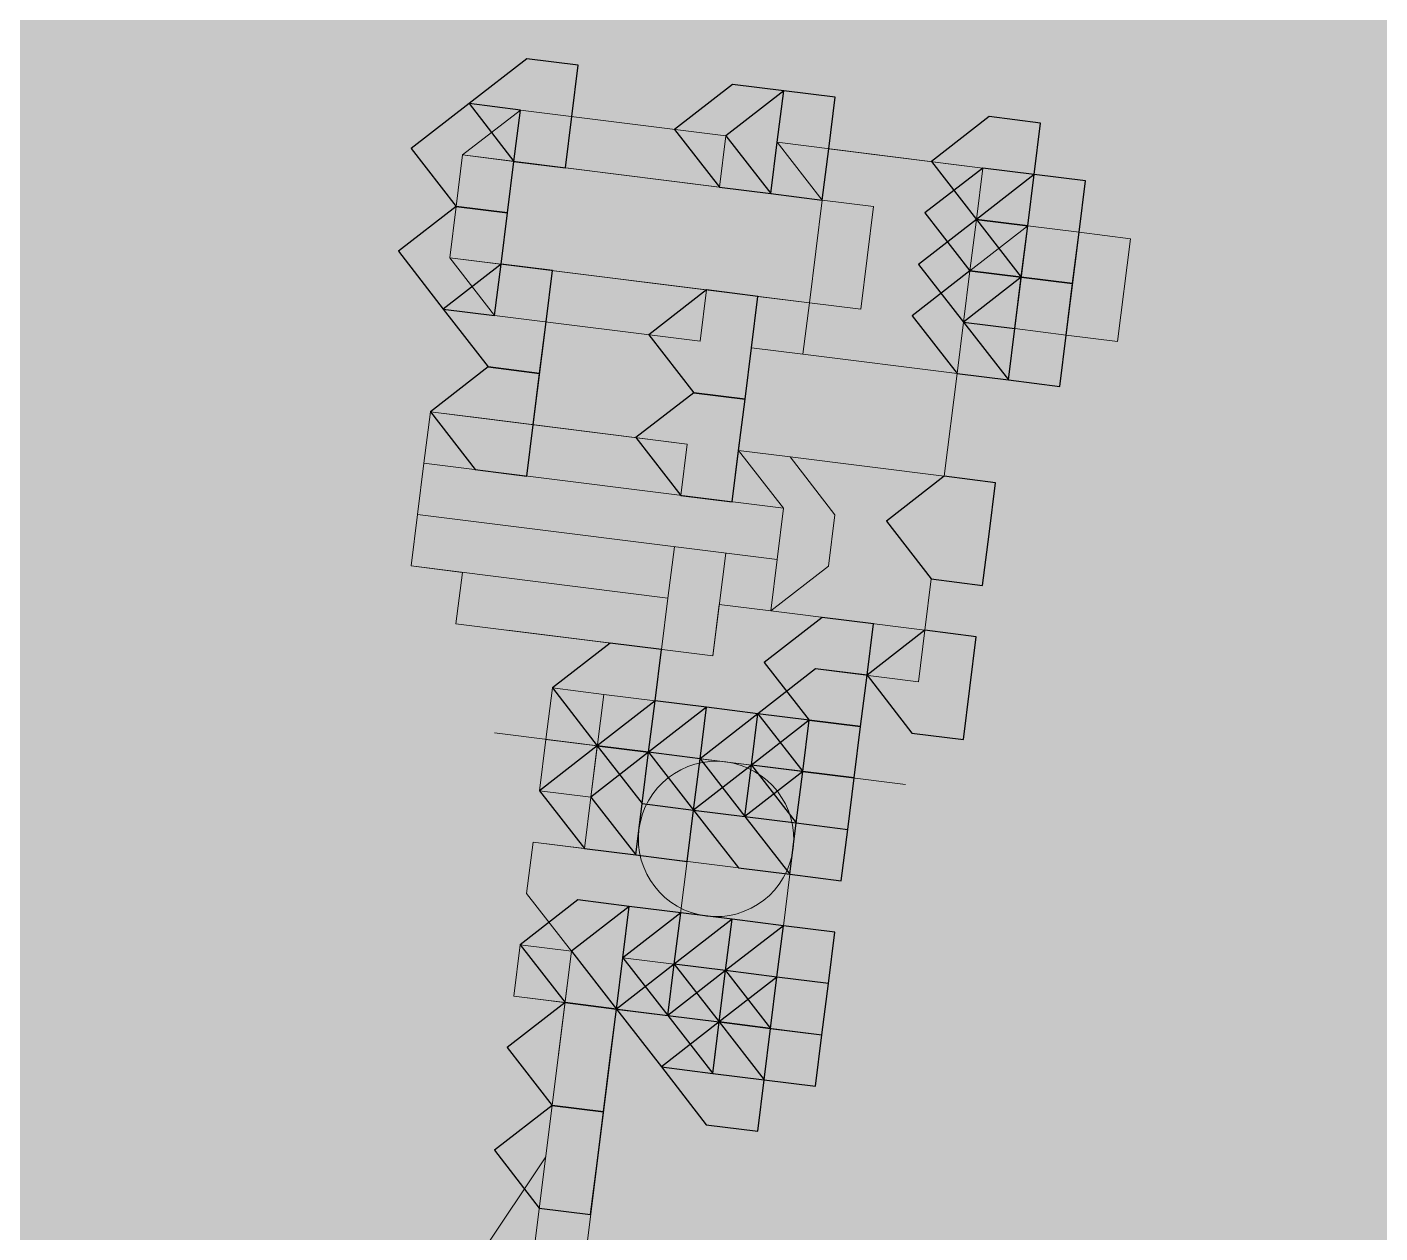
# Model space of a CAD drawing. Header units: metres. Extents: x -4 to 509425, y 7549 to 4732445.
# Drawn here: x 475993.2554 to 475993.4766, y 4719723.6648 to 4719723.862 of the extents above; entities that cross this region are included whole.
import ezdxf

# ---------------------------------------------------------------- set-up
doc = ezdxf.new("R2010")
doc.units = ezdxf.units.M
doc.header["$LTSCALE"] = 0.01
doc.header["$MEASUREMENT"] = 0
doc.layers.get('0').update_dxf_attribs({"lineweight": 0})
doc.layers.add('_SUBESTACIÓN', color=1, linetype='Continuous')
doc.layers.add('SUBESTACION LA VID', color=253, linetype='Continuous')

# ---------------------------------------------------------------- blocks, each defined once
blk = doc.blocks.new('A$Cfff6051d')
at = {"layer": 'SUBESTACION LA VID', "transparency": 33554687}
h = blk.add_hatch(color=256, dxfattribs=at)
h.dxf.hatch_style = 2
h.paths.add_polyline_path([(475993.34449, 4719723.8474), (475993.34554, 4719723.8558), (475993.33714, 4719723.85686), (475993.32769, 4719723.84951), (475993.33503, 4719723.84006), (475993.34344, 4719723.839)])
h = blk.add_hatch(color=256, dxfattribs=at)
h.dxf.hatch_style = 2
h.paths.add_polyline_path([(475993.37809, 4719723.84319), (475993.37914, 4719723.85159), (475993.37074, 4719723.85265), (475993.36129, 4719723.8453), (475993.36864, 4719723.83585), (475993.37704, 4719723.83479)])
h = blk.add_hatch(color=256, dxfattribs=at)
h.dxf.hatch_style = 2
h.paths.add_polyline_path([(475993.33503, 4719723.84006), (475993.33609, 4719723.84846), (475993.32769, 4719723.84951), (475993.31823, 4719723.84216), (475993.32558, 4719723.83271), (475993.33398, 4719723.83166)])
h = blk.add_hatch(color=256, dxfattribs=at)
h.dxf.hatch_style = 2
h.paths.add_polyline_path([(475993.38649, 4719723.84214), (475993.38754, 4719723.85054), (475993.37914, 4719723.85159), (475993.36969, 4719723.84425), (475993.37704, 4719723.83479), (475993.38544, 4719723.83374)])
h = blk.add_hatch(color=256, dxfattribs=at)
h.dxf.hatch_style = 2
h.paths.add_polyline_path([(475993.42009, 4719723.83793), (475993.42114, 4719723.84633), (475993.41274, 4719723.84738), (475993.40329, 4719723.84003), (475993.41064, 4719723.83058), (475993.41904, 4719723.82953)])
h = blk.add_hatch(color=256, dxfattribs=at)
h.dxf.hatch_style = 2
h.paths.add_polyline_path([(475993.42009, 4719723.83793), (475993.42114, 4719723.84633), (475993.41274, 4719723.84738), (475993.40329, 4719723.84003), (475993.41064, 4719723.83058), (475993.41904, 4719723.82953)])
h = blk.add_hatch(color=256, dxfattribs=at)
h.dxf.hatch_style = 2
h.paths.add_polyline_path([(475993.41904, 4719723.82953), (475993.42009, 4719723.83793), (475993.41169, 4719723.83898), (475993.40224, 4719723.83163), (475993.40958, 4719723.82218), (475993.41798, 4719723.82113)])
h = blk.add_hatch(color=256, dxfattribs=at)
h.dxf.hatch_style = 2
h.paths.add_polyline_path([(475993.41904, 4719723.82953), (475993.42009, 4719723.83793), (475993.41169, 4719723.83898), (475993.40224, 4719723.83163), (475993.40958, 4719723.82218), (475993.41798, 4719723.82113)])
h = blk.add_hatch(color=256, dxfattribs=at)
h.dxf.hatch_style = 2
h.paths.add_polyline_path([(475993.42744, 4719723.82847), (475993.42849, 4719723.83687), (475993.42009, 4719723.83793), (475993.41064, 4719723.83058), (475993.41798, 4719723.82113), (475993.42638, 4719723.82007)])
h = blk.add_hatch(color=256, dxfattribs=at)
h.dxf.hatch_style = 2
h.paths.add_polyline_path([(475993.33293, 4719723.82326), (475993.33398, 4719723.83166), (475993.32558, 4719723.83271), (475993.31613, 4719723.82536), (475993.32347, 4719723.81591), (475993.33187, 4719723.81486)])
h = blk.add_hatch(color=256, dxfattribs=at)
h.dxf.hatch_style = 2
h.paths.add_polyline_path([(475993.41798, 4719723.82113), (475993.41904, 4719723.82953), (475993.41064, 4719723.83058), (475993.40118, 4719723.82323), (475993.40853, 4719723.81378), (475993.41693, 4719723.81273)])
h = blk.add_hatch(color=256, dxfattribs=at)
h.dxf.hatch_style = 2
h.paths.add_polyline_path([(475993.34028, 4719723.8138), (475993.34133, 4719723.8222), (475993.33293, 4719723.82326), (475993.32347, 4719723.81591), (475993.33082, 4719723.80646), (475993.33922, 4719723.8054)])
h = blk.add_hatch(color=256, dxfattribs=at)
h.dxf.hatch_style = 2
h.paths.add_polyline_path([(475993.41693, 4719723.81273), (475993.41798, 4719723.82113), (475993.40958, 4719723.82218), (475993.40013, 4719723.81483), (475993.40748, 4719723.80538), (475993.41588, 4719723.80432)])
h = blk.add_hatch(color=256, dxfattribs=at)
h.dxf.hatch_style = 2
h.paths.add_polyline_path([(475993.41693, 4719723.81273), (475993.41798, 4719723.82113), (475993.40958, 4719723.82218), (475993.40013, 4719723.81483), (475993.40748, 4719723.80538), (475993.41588, 4719723.80432)])
h = blk.add_hatch(color=256, dxfattribs=at)
h.dxf.hatch_style = 2
h.paths.add_polyline_path([(475993.42533, 4719723.81167), (475993.42638, 4719723.82007), (475993.41798, 4719723.82113), (475993.40853, 4719723.81378), (475993.41588, 4719723.80432), (475993.42428, 4719723.80327)])
h = blk.add_hatch(color=256, dxfattribs=at)
h.dxf.hatch_style = 2
h.paths.add_polyline_path([(475993.42533, 4719723.81167), (475993.42638, 4719723.82007), (475993.41798, 4719723.82113), (475993.40853, 4719723.81378), (475993.41588, 4719723.80432), (475993.42428, 4719723.80327)])
h = blk.add_hatch(color=256, dxfattribs=at)
h.dxf.hatch_style = 2
h.paths.add_polyline_path([(475993.37388, 4719723.80959), (475993.37493, 4719723.81799), (475993.36653, 4719723.81905), (475993.35708, 4719723.8117), (475993.36442, 4719723.80224), (475993.37282, 4719723.80119)])
h = blk.add_hatch(color=256, dxfattribs=at)
h.dxf.hatch_style = 2
h.paths.add_polyline_path([(475993.33817, 4719723.797), (475993.33922, 4719723.8054), (475993.33082, 4719723.80646), (475993.32137, 4719723.79911), (475993.32871, 4719723.78966), (475993.33712, 4719723.7886)])
h = blk.add_hatch(color=256, dxfattribs=at)
h.dxf.hatch_style = 2
h.paths.add_polyline_path([(475993.37177, 4719723.79279), (475993.37282, 4719723.80119), (475993.36442, 4719723.80224), (475993.35497, 4719723.7949), (475993.36232, 4719723.78544), (475993.37072, 4719723.78439)])
h = blk.add_hatch(color=256, dxfattribs=at)
h.dxf.hatch_style = 2
h.paths.add_polyline_path([(475993.41272, 4719723.77912), (475993.41377, 4719723.78752), (475993.40537, 4719723.78858), (475993.39592, 4719723.78123), (475993.40327, 4719723.77178), (475993.41167, 4719723.77072)])
h = blk.add_hatch(color=256, dxfattribs=at)
h.dxf.hatch_style = 2
h.paths.add_polyline_path([(475993.41272, 4719723.77912), (475993.41377, 4719723.78752), (475993.40537, 4719723.78858), (475993.39592, 4719723.78123), (475993.40327, 4719723.77178), (475993.41167, 4719723.77072)])
h = blk.add_hatch(color=256, dxfattribs=at)
h.dxf.hatch_style = 2
h.paths.add_polyline_path([(475993.39276, 4719723.75603), (475993.39381, 4719723.76443), (475993.38541, 4719723.76548), (475993.37596, 4719723.75813), (475993.38331, 4719723.74868), (475993.39171, 4719723.74763)])
h = blk.add_hatch(color=256, dxfattribs=at)
h.dxf.hatch_style = 2
h.paths.add_polyline_path([(475993.40956, 4719723.75392), (475993.41061, 4719723.76232), (475993.40221, 4719723.76338), (475993.39276, 4719723.75603), (475993.40011, 4719723.74658), (475993.40851, 4719723.74552)])
h = blk.add_hatch(color=256, dxfattribs=at)
h.dxf.hatch_style = 2
h.paths.add_polyline_path([(475993.40956, 4719723.75392), (475993.41061, 4719723.76232), (475993.40221, 4719723.76338), (475993.39276, 4719723.75603), (475993.40011, 4719723.74658), (475993.40851, 4719723.74552)])
h = blk.add_hatch(color=256, dxfattribs=at)
h.dxf.hatch_style = 2
h.paths.add_polyline_path([(475993.35811, 4719723.75184), (475993.35916, 4719723.76024), (475993.35076, 4719723.76129), (475993.34131, 4719723.75395), (475993.34865, 4719723.74449), (475993.35705, 4719723.74344)])
h = blk.add_hatch(color=256, dxfattribs=at)
h.dxf.hatch_style = 2
h.paths.add_polyline_path([(475993.35811, 4719723.75184), (475993.35916, 4719723.76024), (475993.35076, 4719723.76129), (475993.34131, 4719723.75395), (475993.34865, 4719723.74449), (475993.35705, 4719723.74344)])
h = blk.add_hatch(color=256, dxfattribs=at)
h.dxf.hatch_style = 2
h.paths.add_polyline_path([(475993.35811, 4719723.75184), (475993.35916, 4719723.76024), (475993.35076, 4719723.76129), (475993.34131, 4719723.75395), (475993.34865, 4719723.74449), (475993.35705, 4719723.74344)])
h = blk.add_hatch(color=256, dxfattribs=at)
h.dxf.hatch_style = 2
h.paths.add_polyline_path([(475993.39171, 4719723.74763), (475993.39276, 4719723.75603), (475993.38436, 4719723.75708), (475993.37491, 4719723.74973), (475993.38225, 4719723.74028), (475993.39065, 4719723.73923)])
h = blk.add_hatch(color=256, dxfattribs=at)
h.dxf.hatch_style = 2
h.paths.add_polyline_path([(475993.36545, 4719723.74239), (475993.36651, 4719723.75079), (475993.35811, 4719723.75184), (475993.34865, 4719723.74449), (475993.356, 4719723.73504), (475993.3644, 4719723.73399)])
h = blk.add_hatch(color=256, dxfattribs=at)
h.dxf.hatch_style = 2
h.paths.add_polyline_path([(475993.37385, 4719723.74133), (475993.37491, 4719723.74973), (475993.36651, 4719723.75079), (475993.35705, 4719723.74344), (475993.3644, 4719723.73399), (475993.3728, 4719723.73293)])
h = blk.add_hatch(color=256, dxfattribs=at)
h.dxf.hatch_style = 2
h.paths.add_polyline_path([(475993.38225, 4719723.74028), (475993.38331, 4719723.74868), (475993.37491, 4719723.74973), (475993.36545, 4719723.74239), (475993.3728, 4719723.73293), (475993.3812, 4719723.73188)])
h = blk.add_hatch(color=256, dxfattribs=at)
h.dxf.hatch_style = 2
h.paths.add_polyline_path([(475993.39065, 4719723.73923), (475993.39171, 4719723.74763), (475993.38331, 4719723.74868), (475993.37385, 4719723.74133), (475993.3812, 4719723.73188), (475993.3896, 4719723.73083)])
h = blk.add_hatch(color=256, dxfattribs=at)
h.dxf.hatch_style = 2
h.paths.add_polyline_path([(475993.39065, 4719723.73923), (475993.39171, 4719723.74763), (475993.38331, 4719723.74868), (475993.37385, 4719723.74133), (475993.3812, 4719723.73188), (475993.3896, 4719723.73083)])
h = blk.add_hatch(color=256, dxfattribs=at)
h.dxf.hatch_style = 2
h.paths.add_polyline_path([(475993.39065, 4719723.73923), (475993.39171, 4719723.74763), (475993.38331, 4719723.74868), (475993.37385, 4719723.74133), (475993.3812, 4719723.73188), (475993.3896, 4719723.73083)])
h = blk.add_hatch(color=256, dxfattribs=at)
h.dxf.hatch_style = 2
h.paths.add_polyline_path([(475993.356, 4719723.73504), (475993.35705, 4719723.74344), (475993.34865, 4719723.74449), (475993.3392, 4719723.73715), (475993.34655, 4719723.72769), (475993.35495, 4719723.72664)])
h = blk.add_hatch(color=256, dxfattribs=at)
h.dxf.hatch_style = 2
h.paths.add_polyline_path([(475993.356, 4719723.73504), (475993.35705, 4719723.74344), (475993.34865, 4719723.74449), (475993.3392, 4719723.73715), (475993.34655, 4719723.72769), (475993.35495, 4719723.72664)])
h = blk.add_hatch(color=256, dxfattribs=at)
h.dxf.hatch_style = 2
h.paths.add_polyline_path([(475993.3644, 4719723.73399), (475993.36545, 4719723.74239), (475993.35705, 4719723.74344), (475993.3476, 4719723.73609), (475993.35495, 4719723.72664), (475993.36335, 4719723.72559)])
h = blk.add_hatch(color=256, dxfattribs=at)
h.dxf.hatch_style = 2
h.paths.add_polyline_path([(475993.3812, 4719723.73188), (475993.38225, 4719723.74028), (475993.37385, 4719723.74133), (475993.3644, 4719723.73399), (475993.37175, 4719723.72453), (475993.38015, 4719723.72348)])
h = blk.add_hatch(color=256, dxfattribs=at)
h.dxf.hatch_style = 2
h.paths.add_polyline_path([(475993.3812, 4719723.73188), (475993.38225, 4719723.74028), (475993.37385, 4719723.74133), (475993.3644, 4719723.73399), (475993.37175, 4719723.72453), (475993.38015, 4719723.72348)])
h = blk.add_hatch(color=256, dxfattribs=at)
h.dxf.hatch_style = 2
h.paths.add_polyline_path([(475993.3812, 4719723.73188), (475993.38225, 4719723.74028), (475993.37385, 4719723.74133), (475993.3644, 4719723.73399), (475993.37175, 4719723.72453), (475993.38015, 4719723.72348)])
h = blk.add_hatch(color=256, dxfattribs=at)
h.dxf.hatch_style = 2
h.paths.add_polyline_path([(475993.3812, 4719723.73188), (475993.38225, 4719723.74028), (475993.37385, 4719723.74133), (475993.3644, 4719723.73399), (475993.37175, 4719723.72453), (475993.38015, 4719723.72348)])
h = blk.add_hatch(color=256, dxfattribs=at)
h.dxf.hatch_style = 2
h.paths.add_polyline_path([(475993.3896, 4719723.73083), (475993.39065, 4719723.73923), (475993.38225, 4719723.74028), (475993.3728, 4719723.73293), (475993.38015, 4719723.72348), (475993.38855, 4719723.72243)])
h = blk.add_hatch(color=256, dxfattribs=at)
h.dxf.hatch_style = 2
h.paths.add_polyline_path([(475993.3896, 4719723.73083), (475993.39065, 4719723.73923), (475993.38225, 4719723.74028), (475993.3728, 4719723.73293), (475993.38015, 4719723.72348), (475993.38855, 4719723.72243)])
h = blk.add_hatch(color=256, dxfattribs=at)
h.dxf.hatch_style = 2
h.paths.add_polyline_path([(475993.3896, 4719723.73083), (475993.39065, 4719723.73923), (475993.38225, 4719723.74028), (475993.3728, 4719723.73293), (475993.38015, 4719723.72348), (475993.38855, 4719723.72243)])
h = blk.add_hatch(color=256, dxfattribs=at)
h.dxf.hatch_style = 2
h.paths.add_polyline_path([(475993.3896, 4719723.73083), (475993.39065, 4719723.73923), (475993.38225, 4719723.74028), (475993.3728, 4719723.73293), (475993.38015, 4719723.72348), (475993.38855, 4719723.72243)])
h = blk.add_hatch(color=256, dxfattribs=at)
h.dxf.hatch_style = 2
h.paths.add_polyline_path([(475993.35284, 4719723.70984), (475993.35389, 4719723.71824), (475993.34549, 4719723.71929), (475993.33604, 4719723.71195), (475993.34339, 4719723.70249), (475993.35179, 4719723.70144)])
h = blk.add_hatch(color=256, dxfattribs=at)
h.dxf.hatch_style = 2
h.paths.add_polyline_path([(475993.35284, 4719723.70984), (475993.35389, 4719723.71824), (475993.34549, 4719723.71929), (475993.33604, 4719723.71195), (475993.34339, 4719723.70249), (475993.35179, 4719723.70144)])
h = blk.add_hatch(color=256, dxfattribs=at)
h.dxf.hatch_style = 2
h.paths.add_polyline_path([(475993.36124, 4719723.70879), (475993.36229, 4719723.71719), (475993.35389, 4719723.71824), (475993.34444, 4719723.71089), (475993.35179, 4719723.70144), (475993.36019, 4719723.70039)])
h = blk.add_hatch(color=256, dxfattribs=at)
h.dxf.hatch_style = 2
h.paths.add_polyline_path([(475993.36964, 4719723.70773), (475993.37069, 4719723.71613), (475993.36229, 4719723.71719), (475993.35284, 4719723.70984), (475993.36019, 4719723.70039), (475993.36859, 4719723.69933)])
h = blk.add_hatch(color=256, dxfattribs=at)
h.dxf.hatch_style = 2
h.paths.add_polyline_path([(475993.37804, 4719723.70668), (475993.37909, 4719723.71508), (475993.37069, 4719723.71613), (475993.36124, 4719723.70879), (475993.36859, 4719723.69933), (475993.37699, 4719723.69828)])
h = blk.add_hatch(color=256, dxfattribs=at)
h.dxf.hatch_style = 2
h.paths.add_polyline_path([(475993.38644, 4719723.70563), (475993.38749, 4719723.71403), (475993.37909, 4719723.71508), (475993.36964, 4719723.70773), (475993.37699, 4719723.69828), (475993.38539, 4719723.69723)])
h = blk.add_hatch(color=256, dxfattribs=at)
h.dxf.hatch_style = 2
h.paths.add_polyline_path([(475993.38644, 4719723.70563), (475993.38749, 4719723.71403), (475993.37909, 4719723.71508), (475993.36964, 4719723.70773), (475993.37699, 4719723.69828), (475993.38539, 4719723.69723)])
h = blk.add_hatch(color=256, dxfattribs=at)
h.dxf.hatch_style = 2
h.paths.add_polyline_path([(475993.38644, 4719723.70563), (475993.38749, 4719723.71403), (475993.37909, 4719723.71508), (475993.36964, 4719723.70773), (475993.37699, 4719723.69828), (475993.38539, 4719723.69723)])
h = blk.add_hatch(color=256, dxfattribs=at)
h.dxf.hatch_style = 2
h.paths.add_polyline_path([(475993.38644, 4719723.70563), (475993.38749, 4719723.71403), (475993.37909, 4719723.71508), (475993.36964, 4719723.70773), (475993.37699, 4719723.69828), (475993.38539, 4719723.69723)])
h = blk.add_hatch(color=256, dxfattribs=at)
h.dxf.hatch_style = 2
h.paths.add_polyline_path([(475993.38644, 4719723.70563), (475993.38749, 4719723.71403), (475993.37909, 4719723.71508), (475993.36964, 4719723.70773), (475993.37699, 4719723.69828), (475993.38539, 4719723.69723)])
h = blk.add_hatch(color=256, dxfattribs=at)
h.dxf.hatch_style = 2
h.paths.add_polyline_path([(475993.36859, 4719723.69933), (475993.36964, 4719723.70773), (475993.36124, 4719723.70879), (475993.35179, 4719723.70144), (475993.35913, 4719723.69199), (475993.36753, 4719723.69093)])
h = blk.add_hatch(color=256, dxfattribs=at)
h.dxf.hatch_style = 2
h.paths.add_polyline_path([(475993.37699, 4719723.69828), (475993.37804, 4719723.70668), (475993.36964, 4719723.70773), (475993.36019, 4719723.70039), (475993.36753, 4719723.69093), (475993.37593, 4719723.68988)])
h = blk.add_hatch(color=256, dxfattribs=at)
h.dxf.hatch_style = 2
h.paths.add_polyline_path([(475993.37699, 4719723.69828), (475993.37804, 4719723.70668), (475993.36964, 4719723.70773), (475993.36019, 4719723.70039), (475993.36753, 4719723.69093), (475993.37593, 4719723.68988)])
h = blk.add_hatch(color=256, dxfattribs=at)
h.dxf.hatch_style = 2
h.paths.add_polyline_path([(475993.37699, 4719723.69828), (475993.37804, 4719723.70668), (475993.36964, 4719723.70773), (475993.36019, 4719723.70039), (475993.36753, 4719723.69093), (475993.37593, 4719723.68988)])
h = blk.add_hatch(color=256, dxfattribs=at)
h.dxf.hatch_style = 2
h.paths.add_polyline_path([(475993.38539, 4719723.69723), (475993.38644, 4719723.70563), (475993.37804, 4719723.70668), (475993.36859, 4719723.69933), (475993.37593, 4719723.68988), (475993.38433, 4719723.68883)])
h = blk.add_hatch(color=256, dxfattribs=at)
h.dxf.hatch_style = 2
h.paths.add_polyline_path([(475993.38539, 4719723.69723), (475993.38644, 4719723.70563), (475993.37804, 4719723.70668), (475993.36859, 4719723.69933), (475993.37593, 4719723.68988), (475993.38433, 4719723.68883)])
h = blk.add_hatch(color=256, dxfattribs=at)
h.dxf.hatch_style = 2
h.paths.add_polyline_path([(475993.38539, 4719723.69723), (475993.38644, 4719723.70563), (475993.37804, 4719723.70668), (475993.36859, 4719723.69933), (475993.37593, 4719723.68988), (475993.38433, 4719723.68883)])
h = blk.add_hatch(color=256, dxfattribs=at)
h.dxf.hatch_style = 2
h.paths.add_polyline_path([(475993.38539, 4719723.69723), (475993.38644, 4719723.70563), (475993.37804, 4719723.70668), (475993.36859, 4719723.69933), (475993.37593, 4719723.68988), (475993.38433, 4719723.68883)])
h = blk.add_hatch(color=256, dxfattribs=at)
h.dxf.hatch_style = 2
h.paths.add_polyline_path([(475993.38539, 4719723.69723), (475993.38644, 4719723.70563), (475993.37804, 4719723.70668), (475993.36859, 4719723.69933), (475993.37593, 4719723.68988), (475993.38433, 4719723.68883)])
h = blk.add_hatch(color=256, dxfattribs=at)
h.dxf.hatch_style = 2
h.paths.add_polyline_path([(475993.35073, 4719723.69304), (475993.35179, 4719723.70144), (475993.34339, 4719723.70249), (475993.33393, 4719723.69515), (475993.34128, 4719723.68569), (475993.34968, 4719723.68464)])
h = blk.add_hatch(color=256, dxfattribs=at)
h.dxf.hatch_style = 2
h.paths.add_polyline_path([(475993.37593, 4719723.68988), (475993.37699, 4719723.69828), (475993.36859, 4719723.69933), (475993.35913, 4719723.69199), (475993.36648, 4719723.68253), (475993.37488, 4719723.68148)])
h = blk.add_hatch(color=256, dxfattribs=at)
h.dxf.hatch_style = 2
h.paths.add_polyline_path([(475993.37593, 4719723.68988), (475993.37699, 4719723.69828), (475993.36859, 4719723.69933), (475993.35913, 4719723.69199), (475993.36648, 4719723.68253), (475993.37488, 4719723.68148)])
h = blk.add_hatch(color=256, dxfattribs=at)
h.dxf.hatch_style = 2
h.paths.add_polyline_path([(475993.37593, 4719723.68988), (475993.37699, 4719723.69828), (475993.36859, 4719723.69933), (475993.35913, 4719723.69199), (475993.36648, 4719723.68253), (475993.37488, 4719723.68148)])
h = blk.add_hatch(color=256, dxfattribs=at)
h.dxf.hatch_style = 2
h.paths.add_polyline_path([(475993.34863, 4719723.67624), (475993.34968, 4719723.68464), (475993.34128, 4719723.68569), (475993.33183, 4719723.67835), (475993.33917, 4719723.66889), (475993.34757, 4719723.66784)])
at = {"layer": 'SUBESTACION LA VID', "lineweight": 15}
for p, q in [((475993.32663, 4719723.84111), (475993.33609, 4719723.84846)), ((475993.33609, 4719723.84846), (475993.36969, 4719723.84425)), ((475993.36864, 4719723.83585), (475993.36969, 4719723.84425)), ((475993.37704, 4719723.83479), (475993.37809, 4719723.84319)), ((475993.37809, 4719723.84319), (475993.41169, 4719723.83898)), ((475993.37809, 4719723.84319), (475993.37809, 4719723.84319)), ((475993.32663, 4719723.84111), (475993.36864, 4719723.83585)), ((475993.32663, 4719723.84111), (475993.38544, 4719723.83374)), ((475993.32663, 4719723.84111), (475993.32663, 4719723.84111)), ((475993.32663, 4719723.84111), (475993.33503, 4719723.84006)), ((475993.38649, 4719723.84214), (475993.41169, 4719723.83898)), ((475993.41064, 4719723.83058), (475993.41169, 4719723.83898)), ((475993.37704, 4719723.83479), (475993.37704, 4719723.83479)), ((475993.42744, 4719723.82847), (475993.43584, 4719723.82742)), ((475993.43584, 4719723.82742), (475993.42744, 4719723.82847)), ((475993.32453, 4719723.82431), (475993.36653, 4719723.81905)), ((475993.32453, 4719723.82431), (475993.38333, 4719723.81694)), ((475993.32453, 4719723.82431), (475993.32453, 4719723.82431)), ((475993.33293, 4719723.82326), (475993.32453, 4719723.82431)), ((475993.36548, 4719723.81064), (475993.36653, 4719723.81905)), ((475993.37072, 4719723.78439), (475993.37493, 4719723.81799)), ((475993.33817, 4719723.797), (475993.34028, 4719723.8138)), ((475993.40748, 4719723.80538), (475993.40853, 4719723.81378)), ((475993.41693, 4719723.81273), (475993.41588, 4719723.80432)), ((475993.42428, 4719723.80327), (475993.42533, 4719723.81167)), ((475993.42533, 4719723.81167), (475993.43373, 4719723.81062)), ((475993.43373, 4719723.81062), (475993.42533, 4719723.81167)), ((475993.38228, 4719723.80854), (475993.40748, 4719723.80538)), ((475993.40537, 4719723.78858), (475993.40748, 4719723.80538)), ((475993.41588, 4719723.80432), (475993.42428, 4719723.80327)), ((475993.32137, 4719723.79911), (475993.32031, 4719723.79071)), ((475993.32137, 4719723.79911), (475993.32977, 4719723.79806)), ((475993.32137, 4719723.79911), (475993.32977, 4719723.79806)), ((475993.36232, 4719723.78544), (475993.36337, 4719723.79384)), ((475993.37177, 4719723.79279), (475993.37177, 4719723.79279)), ((475993.32031, 4719723.79071), (475993.37912, 4719723.78334)), ((475993.32031, 4719723.79071), (475993.32031, 4719723.79071)), ((475993.38017, 4719723.79174), (475993.40537, 4719723.78858)), ((475993.41377, 4719723.78752), (475993.41272, 4719723.77912)), ((475993.31926, 4719723.78231), (475993.37807, 4719723.77494)), ((475993.31926, 4719723.78231), (475993.31926, 4719723.78231)), ((475993.36021, 4719723.76864), (475993.36127, 4719723.77704)), ((475993.36756, 4719723.75919), (475993.36967, 4719723.77599)), ((475993.31821, 4719723.77391), (475993.32661, 4719723.77286)), ((475993.31821, 4719723.77391), (475993.36021, 4719723.76864)), ((475993.40221, 4719723.76338), (475993.40327, 4719723.77178)), ((475993.35916, 4719723.76024), (475993.36021, 4719723.76864)), ((475993.37701, 4719723.76654), (475993.40221, 4719723.76338)), ((475993.32555, 4719723.76445), (475993.35916, 4719723.76024)), ((475993.33396, 4719723.7634), (475993.36756, 4719723.75919)), ((475993.40116, 4719723.75498), (475993.40221, 4719723.76338)), ((475993.38436, 4719723.75708), (475993.37491, 4719723.74973)), ((475993.38436, 4719723.75708), (475993.40116, 4719723.75498)), ((475993.34131, 4719723.75395), (475993.34971, 4719723.75289)), ((475993.34971, 4719723.75289), (475993.3476, 4719723.73609)), ((475993.3728, 4719723.73293), (475993.37491, 4719723.74973)), ((475993.38331, 4719723.74868), (475993.38225, 4719723.74028)), ((475993.39905, 4719723.73818), (475993.33185, 4719723.7466)), ((475993.34025, 4719723.74555), (475993.3392, 4719723.73715)), ((475993.34025, 4719723.74555), (475993.34865, 4719723.74449)), ((475993.356, 4719723.73504), (475993.35705, 4719723.74344)), ((475993.36545, 4719723.74239), (475993.35705, 4719723.74344)), ((475993.36545, 4719723.74239), (475993.35705, 4719723.74344)), ((475993.3644, 4719723.73399), (475993.36545, 4719723.74239)), ((475993.38225, 4719723.74028), (475993.3812, 4719723.73188)), ((475993.38225, 4719723.74028), (475993.3812, 4719723.73188)), ((475993.38225, 4719723.74028), (475993.39065, 4719723.73923)), ((475993.3392, 4719723.73715), (475993.3392, 4719723.73715)), ((475993.3644, 4719723.73399), (475993.356, 4719723.73504)), ((475993.3644, 4719723.73399), (475993.356, 4719723.73504)), ((475993.36124, 4719723.70879), (475993.3644, 4719723.73399)), ((475993.3644, 4719723.73399), (475993.3644, 4719723.73399)), ((475993.37175, 4719723.72453), (475993.33815, 4719723.72875)), ((475993.33604, 4719723.71195), (475993.33499, 4719723.70355)), ((475993.33499, 4719723.70355), (475993.33604, 4719723.71195)), ((475993.33812, 4719723.66049), (475993.34444, 4719723.71089)), ((475993.34444, 4719723.71089), (475993.34233, 4719723.69409)), ((475993.34652, 4719723.65944), (475993.35284, 4719723.70984)), ((475993.36124, 4719723.70879), (475993.35284, 4719723.70984)), ((475993.36124, 4719723.70879), (475993.35284, 4719723.70984)), ((475993.36019, 4719723.70039), (475993.36124, 4719723.70879)), ((475993.36753, 4719723.69093), (475993.36964, 4719723.70773)), ((475993.37804, 4719723.70668), (475993.37699, 4719723.69828)), ((475993.37804, 4719723.70668), (475993.38644, 4719723.70563)), ((475993.38644, 4719723.70563), (475993.37804, 4719723.70668)), ((475993.33499, 4719723.70355), (475993.34339, 4719723.70249)), ((475993.34339, 4719723.70249), (475993.33499, 4719723.70355)), ((475993.33499, 4719723.70355), (475993.33499, 4719723.70355)), ((475993.38539, 4719723.69723), (475993.33499, 4719723.70355)), ((475993.36019, 4719723.70039), (475993.35179, 4719723.70144)), ((475993.36019, 4719723.70039), (475993.35179, 4719723.70144)), ((475993.36753, 4719723.69093), (475993.36019, 4719723.70039)), ((475993.37699, 4719723.69828), (475993.38539, 4719723.69723)), ((475993.38539, 4719723.69723), (475993.37699, 4719723.69828)), ((475993.32972, 4719723.66155), (475993.34023, 4719723.67729))]:
    blk.add_line(p, q, dxfattribs=at)
at = {"layer": 'SUBESTACION LA VID'}
for points in [[(475993.34449, 4719723.8474), (475993.34554, 4719723.8558), (475993.33714, 4719723.85686), (475993.32769, 4719723.84951), (475993.33503, 4719723.84006), (475993.34344, 4719723.839)], [(475993.37809, 4719723.84319), (475993.37914, 4719723.85159), (475993.37074, 4719723.85265), (475993.36129, 4719723.8453), (475993.36864, 4719723.83585), (475993.37704, 4719723.83479)], [(475993.33503, 4719723.84006), (475993.33609, 4719723.84846), (475993.32769, 4719723.84951), (475993.31823, 4719723.84216), (475993.32558, 4719723.83271), (475993.33398, 4719723.83166)], [(475993.38649, 4719723.84214), (475993.38754, 4719723.85054), (475993.37914, 4719723.85159), (475993.36969, 4719723.84425), (475993.37704, 4719723.83479), (475993.38544, 4719723.83374)], [(475993.42009, 4719723.83793), (475993.42114, 4719723.84633), (475993.41274, 4719723.84738), (475993.40329, 4719723.84003), (475993.41064, 4719723.83058), (475993.41904, 4719723.82953)], [(475993.42009, 4719723.83793), (475993.42114, 4719723.84633), (475993.41274, 4719723.84738), (475993.40329, 4719723.84003), (475993.41064, 4719723.83058), (475993.41904, 4719723.82953)], [(475993.41904, 4719723.82953), (475993.42009, 4719723.83793), (475993.41169, 4719723.83898), (475993.40224, 4719723.83163), (475993.40958, 4719723.82218), (475993.41798, 4719723.82113)], [(475993.41904, 4719723.82953), (475993.42009, 4719723.83793), (475993.41169, 4719723.83898), (475993.40224, 4719723.83163), (475993.40958, 4719723.82218), (475993.41798, 4719723.82113)], [(475993.42744, 4719723.82847), (475993.42849, 4719723.83687), (475993.42009, 4719723.83793), (475993.41064, 4719723.83058), (475993.41798, 4719723.82113), (475993.42638, 4719723.82007)], [(475993.33293, 4719723.82326), (475993.33398, 4719723.83166), (475993.32558, 4719723.83271), (475993.31613, 4719723.82536), (475993.32347, 4719723.81591), (475993.33187, 4719723.81486)], [(475993.41798, 4719723.82113), (475993.41904, 4719723.82953), (475993.41064, 4719723.83058), (475993.40118, 4719723.82323), (475993.40853, 4719723.81378), (475993.41693, 4719723.81273)], [(475993.34028, 4719723.8138), (475993.34133, 4719723.8222), (475993.33293, 4719723.82326), (475993.32347, 4719723.81591), (475993.33082, 4719723.80646), (475993.33922, 4719723.8054)], [(475993.41693, 4719723.81273), (475993.41798, 4719723.82113), (475993.40958, 4719723.82218), (475993.40013, 4719723.81483), (475993.40748, 4719723.80538), (475993.41588, 4719723.80432)], [(475993.41693, 4719723.81273), (475993.41798, 4719723.82113), (475993.40958, 4719723.82218), (475993.40013, 4719723.81483), (475993.40748, 4719723.80538), (475993.41588, 4719723.80432)], [(475993.42533, 4719723.81167), (475993.42638, 4719723.82007), (475993.41798, 4719723.82113), (475993.40853, 4719723.81378), (475993.41588, 4719723.80432), (475993.42428, 4719723.80327)], [(475993.42533, 4719723.81167), (475993.42638, 4719723.82007), (475993.41798, 4719723.82113), (475993.40853, 4719723.81378), (475993.41588, 4719723.80432), (475993.42428, 4719723.80327)], [(475993.37388, 4719723.80959), (475993.37493, 4719723.81799), (475993.36653, 4719723.81905), (475993.35708, 4719723.8117), (475993.36442, 4719723.80224), (475993.37282, 4719723.80119)], [(475993.33817, 4719723.797), (475993.33922, 4719723.8054), (475993.33082, 4719723.80646), (475993.32137, 4719723.79911), (475993.32871, 4719723.78966), (475993.33712, 4719723.7886)], [(475993.37177, 4719723.79279), (475993.37282, 4719723.80119), (475993.36442, 4719723.80224), (475993.35497, 4719723.7949), (475993.36232, 4719723.78544), (475993.37072, 4719723.78439)], [(475993.41272, 4719723.77912), (475993.41377, 4719723.78752), (475993.40537, 4719723.78858), (475993.39592, 4719723.78123), (475993.40327, 4719723.77178), (475993.41167, 4719723.77072)], [(475993.41272, 4719723.77912), (475993.41377, 4719723.78752), (475993.40537, 4719723.78858), (475993.39592, 4719723.78123), (475993.40327, 4719723.77178), (475993.41167, 4719723.77072)], [(475993.39276, 4719723.75603), (475993.39381, 4719723.76443), (475993.38541, 4719723.76548), (475993.37596, 4719723.75813), (475993.38331, 4719723.74868), (475993.39171, 4719723.74763)], [(475993.40956, 4719723.75392), (475993.41061, 4719723.76232), (475993.40221, 4719723.76338), (475993.39276, 4719723.75603), (475993.40011, 4719723.74658), (475993.40851, 4719723.74552)], [(475993.40956, 4719723.75392), (475993.41061, 4719723.76232), (475993.40221, 4719723.76338), (475993.39276, 4719723.75603), (475993.40011, 4719723.74658), (475993.40851, 4719723.74552)], [(475993.35811, 4719723.75184), (475993.35916, 4719723.76024), (475993.35076, 4719723.76129), (475993.34131, 4719723.75395), (475993.34865, 4719723.74449), (475993.35705, 4719723.74344)], [(475993.35811, 4719723.75184), (475993.35916, 4719723.76024), (475993.35076, 4719723.76129), (475993.34131, 4719723.75395), (475993.34865, 4719723.74449), (475993.35705, 4719723.74344)], [(475993.35811, 4719723.75184), (475993.35916, 4719723.76024), (475993.35076, 4719723.76129), (475993.34131, 4719723.75395), (475993.34865, 4719723.74449), (475993.35705, 4719723.74344)], [(475993.39171, 4719723.74763), (475993.39276, 4719723.75603), (475993.38436, 4719723.75708), (475993.37491, 4719723.74973), (475993.38225, 4719723.74028), (475993.39065, 4719723.73923)], [(475993.36545, 4719723.74239), (475993.36651, 4719723.75079), (475993.35811, 4719723.75184), (475993.34865, 4719723.74449), (475993.356, 4719723.73504), (475993.3644, 4719723.73399)], [(475993.37385, 4719723.74133), (475993.37491, 4719723.74973), (475993.36651, 4719723.75079), (475993.35705, 4719723.74344), (475993.3644, 4719723.73399), (475993.3728, 4719723.73293)], [(475993.38225, 4719723.74028), (475993.38331, 4719723.74868), (475993.37491, 4719723.74973), (475993.36545, 4719723.74239), (475993.3728, 4719723.73293), (475993.3812, 4719723.73188)], [(475993.39065, 4719723.73923), (475993.39171, 4719723.74763), (475993.38331, 4719723.74868), (475993.37385, 4719723.74133), (475993.3812, 4719723.73188), (475993.3896, 4719723.73083)], [(475993.39065, 4719723.73923), (475993.39171, 4719723.74763), (475993.38331, 4719723.74868), (475993.37385, 4719723.74133), (475993.3812, 4719723.73188), (475993.3896, 4719723.73083)], [(475993.39065, 4719723.73923), (475993.39171, 4719723.74763), (475993.38331, 4719723.74868), (475993.37385, 4719723.74133), (475993.3812, 4719723.73188), (475993.3896, 4719723.73083)], [(475993.356, 4719723.73504), (475993.35705, 4719723.74344), (475993.34865, 4719723.74449), (475993.3392, 4719723.73715), (475993.34655, 4719723.72769), (475993.35495, 4719723.72664)], [(475993.356, 4719723.73504), (475993.35705, 4719723.74344), (475993.34865, 4719723.74449), (475993.3392, 4719723.73715), (475993.34655, 4719723.72769), (475993.35495, 4719723.72664)], [(475993.3644, 4719723.73399), (475993.36545, 4719723.74239), (475993.35705, 4719723.74344), (475993.3476, 4719723.73609), (475993.35495, 4719723.72664), (475993.36335, 4719723.72559)], [(475993.3812, 4719723.73188), (475993.38225, 4719723.74028), (475993.37385, 4719723.74133), (475993.3644, 4719723.73399), (475993.37175, 4719723.72453), (475993.38015, 4719723.72348)], [(475993.3812, 4719723.73188), (475993.38225, 4719723.74028), (475993.37385, 4719723.74133), (475993.3644, 4719723.73399), (475993.37175, 4719723.72453), (475993.38015, 4719723.72348)], [(475993.3812, 4719723.73188), (475993.38225, 4719723.74028), (475993.37385, 4719723.74133), (475993.3644, 4719723.73399), (475993.37175, 4719723.72453), (475993.38015, 4719723.72348)], [(475993.3812, 4719723.73188), (475993.38225, 4719723.74028), (475993.37385, 4719723.74133), (475993.3644, 4719723.73399), (475993.37175, 4719723.72453), (475993.38015, 4719723.72348)], [(475993.3896, 4719723.73083), (475993.39065, 4719723.73923), (475993.38225, 4719723.74028), (475993.3728, 4719723.73293), (475993.38015, 4719723.72348), (475993.38855, 4719723.72243)], [(475993.3896, 4719723.73083), (475993.39065, 4719723.73923), (475993.38225, 4719723.74028), (475993.3728, 4719723.73293), (475993.38015, 4719723.72348), (475993.38855, 4719723.72243)], [(475993.3896, 4719723.73083), (475993.39065, 4719723.73923), (475993.38225, 4719723.74028), (475993.3728, 4719723.73293), (475993.38015, 4719723.72348), (475993.38855, 4719723.72243)], [(475993.3896, 4719723.73083), (475993.39065, 4719723.73923), (475993.38225, 4719723.74028), (475993.3728, 4719723.73293), (475993.38015, 4719723.72348), (475993.38855, 4719723.72243)], [(475993.35284, 4719723.70984), (475993.35389, 4719723.71824), (475993.34549, 4719723.71929), (475993.33604, 4719723.71195), (475993.34339, 4719723.70249), (475993.35179, 4719723.70144)], [(475993.35284, 4719723.70984), (475993.35389, 4719723.71824), (475993.34549, 4719723.71929), (475993.33604, 4719723.71195), (475993.34339, 4719723.70249), (475993.35179, 4719723.70144)], [(475993.36124, 4719723.70879), (475993.36229, 4719723.71719), (475993.35389, 4719723.71824), (475993.34444, 4719723.71089), (475993.35179, 4719723.70144), (475993.36019, 4719723.70039)], [(475993.36964, 4719723.70773), (475993.37069, 4719723.71613), (475993.36229, 4719723.71719), (475993.35284, 4719723.70984), (475993.36019, 4719723.70039), (475993.36859, 4719723.69933)], [(475993.37804, 4719723.70668), (475993.37909, 4719723.71508), (475993.37069, 4719723.71613), (475993.36124, 4719723.70879), (475993.36859, 4719723.69933), (475993.37699, 4719723.69828)], [(475993.38644, 4719723.70563), (475993.38749, 4719723.71403), (475993.37909, 4719723.71508), (475993.36964, 4719723.70773), (475993.37699, 4719723.69828), (475993.38539, 4719723.69723)], [(475993.38644, 4719723.70563), (475993.38749, 4719723.71403), (475993.37909, 4719723.71508), (475993.36964, 4719723.70773), (475993.37699, 4719723.69828), (475993.38539, 4719723.69723)], [(475993.38644, 4719723.70563), (475993.38749, 4719723.71403), (475993.37909, 4719723.71508), (475993.36964, 4719723.70773), (475993.37699, 4719723.69828), (475993.38539, 4719723.69723)], [(475993.38644, 4719723.70563), (475993.38749, 4719723.71403), (475993.37909, 4719723.71508), (475993.36964, 4719723.70773), (475993.37699, 4719723.69828), (475993.38539, 4719723.69723)], [(475993.38644, 4719723.70563), (475993.38749, 4719723.71403), (475993.37909, 4719723.71508), (475993.36964, 4719723.70773), (475993.37699, 4719723.69828), (475993.38539, 4719723.69723)], [(475993.36859, 4719723.69933), (475993.36964, 4719723.70773), (475993.36124, 4719723.70879), (475993.35179, 4719723.70144), (475993.35913, 4719723.69199), (475993.36753, 4719723.69093)], [(475993.37699, 4719723.69828), (475993.37804, 4719723.70668), (475993.36964, 4719723.70773), (475993.36019, 4719723.70039), (475993.36753, 4719723.69093), (475993.37593, 4719723.68988)], [(475993.37699, 4719723.69828), (475993.37804, 4719723.70668), (475993.36964, 4719723.70773), (475993.36019, 4719723.70039), (475993.36753, 4719723.69093), (475993.37593, 4719723.68988)], [(475993.37699, 4719723.69828), (475993.37804, 4719723.70668), (475993.36964, 4719723.70773), (475993.36019, 4719723.70039), (475993.36753, 4719723.69093), (475993.37593, 4719723.68988)], [(475993.38539, 4719723.69723), (475993.38644, 4719723.70563), (475993.37804, 4719723.70668), (475993.36859, 4719723.69933), (475993.37593, 4719723.68988), (475993.38433, 4719723.68883)], [(475993.38539, 4719723.69723), (475993.38644, 4719723.70563), (475993.37804, 4719723.70668), (475993.36859, 4719723.69933), (475993.37593, 4719723.68988), (475993.38433, 4719723.68883)], [(475993.38539, 4719723.69723), (475993.38644, 4719723.70563), (475993.37804, 4719723.70668), (475993.36859, 4719723.69933), (475993.37593, 4719723.68988), (475993.38433, 4719723.68883)], [(475993.38539, 4719723.69723), (475993.38644, 4719723.70563), (475993.37804, 4719723.70668), (475993.36859, 4719723.69933), (475993.37593, 4719723.68988), (475993.38433, 4719723.68883)], [(475993.38539, 4719723.69723), (475993.38644, 4719723.70563), (475993.37804, 4719723.70668), (475993.36859, 4719723.69933), (475993.37593, 4719723.68988), (475993.38433, 4719723.68883)], [(475993.35073, 4719723.69304), (475993.35179, 4719723.70144), (475993.34339, 4719723.70249), (475993.33393, 4719723.69515), (475993.34128, 4719723.68569), (475993.34968, 4719723.68464)], [(475993.37593, 4719723.68988), (475993.37699, 4719723.69828), (475993.36859, 4719723.69933), (475993.35913, 4719723.69199), (475993.36648, 4719723.68253), (475993.37488, 4719723.68148)], [(475993.37593, 4719723.68988), (475993.37699, 4719723.69828), (475993.36859, 4719723.69933), (475993.35913, 4719723.69199), (475993.36648, 4719723.68253), (475993.37488, 4719723.68148)], [(475993.37593, 4719723.68988), (475993.37699, 4719723.69828), (475993.36859, 4719723.69933), (475993.35913, 4719723.69199), (475993.36648, 4719723.68253), (475993.37488, 4719723.68148)], [(475993.34863, 4719723.67624), (475993.34968, 4719723.68464), (475993.34128, 4719723.68569), (475993.33183, 4719723.67835), (475993.33917, 4719723.66889), (475993.34757, 4719723.66784)]]:
    blk.add_lwpolyline(points, close=True, dxfattribs=at)
at = {"layer": 'SUBESTACION LA VID', "lineweight": 0}
for points in [[(475993.34449, 4719723.8474), (475993.34554, 4719723.8558), (475993.33714, 4719723.85686), (475993.32769, 4719723.84951), (475993.33503, 4719723.84006), (475993.34344, 4719723.839)], [(475993.37809, 4719723.84319), (475993.37914, 4719723.85159), (475993.37074, 4719723.85265), (475993.36129, 4719723.8453), (475993.36864, 4719723.83585), (475993.37704, 4719723.83479)], [(475993.33503, 4719723.84006), (475993.33609, 4719723.84846), (475993.32769, 4719723.84951), (475993.31823, 4719723.84216), (475993.32558, 4719723.83271), (475993.33398, 4719723.83166)], [(475993.38649, 4719723.84214), (475993.38754, 4719723.85054), (475993.37914, 4719723.85159), (475993.36969, 4719723.84425), (475993.37704, 4719723.83479), (475993.38544, 4719723.83374)], [(475993.42009, 4719723.83793), (475993.42114, 4719723.84633), (475993.41274, 4719723.84738), (475993.40329, 4719723.84003), (475993.41064, 4719723.83058), (475993.41904, 4719723.82953)], [(475993.42009, 4719723.83793), (475993.42114, 4719723.84633), (475993.41274, 4719723.84738), (475993.40329, 4719723.84003), (475993.41064, 4719723.83058), (475993.41904, 4719723.82953)], [(475993.41904, 4719723.82953), (475993.42009, 4719723.83793), (475993.41169, 4719723.83898), (475993.40224, 4719723.83163), (475993.40958, 4719723.82218), (475993.41798, 4719723.82113)], [(475993.41904, 4719723.82953), (475993.42009, 4719723.83793), (475993.41169, 4719723.83898), (475993.40224, 4719723.83163), (475993.40958, 4719723.82218), (475993.41798, 4719723.82113)], [(475993.42744, 4719723.82847), (475993.42849, 4719723.83687), (475993.42009, 4719723.83793), (475993.41064, 4719723.83058), (475993.41798, 4719723.82113), (475993.42638, 4719723.82007)], [(475993.33293, 4719723.82326), (475993.33398, 4719723.83166), (475993.32558, 4719723.83271), (475993.31613, 4719723.82536), (475993.32347, 4719723.81591), (475993.33187, 4719723.81486)], [(475993.41798, 4719723.82113), (475993.41904, 4719723.82953), (475993.41064, 4719723.83058), (475993.40118, 4719723.82323), (475993.40853, 4719723.81378), (475993.41693, 4719723.81273)], [(475993.34028, 4719723.8138), (475993.34133, 4719723.8222), (475993.33293, 4719723.82326), (475993.32347, 4719723.81591), (475993.33082, 4719723.80646), (475993.33922, 4719723.8054)], [(475993.41693, 4719723.81273), (475993.41798, 4719723.82113), (475993.40958, 4719723.82218), (475993.40013, 4719723.81483), (475993.40748, 4719723.80538), (475993.41588, 4719723.80432)], [(475993.41693, 4719723.81273), (475993.41798, 4719723.82113), (475993.40958, 4719723.82218), (475993.40013, 4719723.81483), (475993.40748, 4719723.80538), (475993.41588, 4719723.80432)], [(475993.42533, 4719723.81167), (475993.42638, 4719723.82007), (475993.41798, 4719723.82113), (475993.40853, 4719723.81378), (475993.41588, 4719723.80432), (475993.42428, 4719723.80327)], [(475993.42533, 4719723.81167), (475993.42638, 4719723.82007), (475993.41798, 4719723.82113), (475993.40853, 4719723.81378), (475993.41588, 4719723.80432), (475993.42428, 4719723.80327)], [(475993.37388, 4719723.80959), (475993.37493, 4719723.81799), (475993.36653, 4719723.81905), (475993.35708, 4719723.8117), (475993.36442, 4719723.80224), (475993.37282, 4719723.80119)], [(475993.33817, 4719723.797), (475993.33922, 4719723.8054), (475993.33082, 4719723.80646), (475993.32137, 4719723.79911), (475993.32871, 4719723.78966), (475993.33712, 4719723.7886)], [(475993.37177, 4719723.79279), (475993.37282, 4719723.80119), (475993.36442, 4719723.80224), (475993.35497, 4719723.7949), (475993.36232, 4719723.78544), (475993.37072, 4719723.78439)], [(475993.41272, 4719723.77912), (475993.41377, 4719723.78752), (475993.40537, 4719723.78858), (475993.39592, 4719723.78123), (475993.40327, 4719723.77178), (475993.41167, 4719723.77072)], [(475993.41272, 4719723.77912), (475993.41377, 4719723.78752), (475993.40537, 4719723.78858), (475993.39592, 4719723.78123), (475993.40327, 4719723.77178), (475993.41167, 4719723.77072)], [(475993.39276, 4719723.75603), (475993.39381, 4719723.76443), (475993.38541, 4719723.76548), (475993.37596, 4719723.75813), (475993.38331, 4719723.74868), (475993.39171, 4719723.74763)], [(475993.40956, 4719723.75392), (475993.41061, 4719723.76232), (475993.40221, 4719723.76338), (475993.39276, 4719723.75603), (475993.40011, 4719723.74658), (475993.40851, 4719723.74552)], [(475993.40956, 4719723.75392), (475993.41061, 4719723.76232), (475993.40221, 4719723.76338), (475993.39276, 4719723.75603), (475993.40011, 4719723.74658), (475993.40851, 4719723.74552)], [(475993.35811, 4719723.75184), (475993.35916, 4719723.76024), (475993.35076, 4719723.76129), (475993.34131, 4719723.75395), (475993.34865, 4719723.74449), (475993.35705, 4719723.74344)], [(475993.35811, 4719723.75184), (475993.35916, 4719723.76024), (475993.35076, 4719723.76129), (475993.34131, 4719723.75395), (475993.34865, 4719723.74449), (475993.35705, 4719723.74344)], [(475993.35811, 4719723.75184), (475993.35916, 4719723.76024), (475993.35076, 4719723.76129), (475993.34131, 4719723.75395), (475993.34865, 4719723.74449), (475993.35705, 4719723.74344)], [(475993.39171, 4719723.74763), (475993.39276, 4719723.75603), (475993.38436, 4719723.75708), (475993.37491, 4719723.74973), (475993.38225, 4719723.74028), (475993.39065, 4719723.73923)], [(475993.36545, 4719723.74239), (475993.36651, 4719723.75079), (475993.35811, 4719723.75184), (475993.34865, 4719723.74449), (475993.356, 4719723.73504), (475993.3644, 4719723.73399)], [(475993.37385, 4719723.74133), (475993.37491, 4719723.74973), (475993.36651, 4719723.75079), (475993.35705, 4719723.74344), (475993.3644, 4719723.73399), (475993.3728, 4719723.73293)], [(475993.38225, 4719723.74028), (475993.38331, 4719723.74868), (475993.37491, 4719723.74973), (475993.36545, 4719723.74239), (475993.3728, 4719723.73293), (475993.3812, 4719723.73188)], [(475993.39065, 4719723.73923), (475993.39171, 4719723.74763), (475993.38331, 4719723.74868), (475993.37385, 4719723.74133), (475993.3812, 4719723.73188), (475993.3896, 4719723.73083)], [(475993.39065, 4719723.73923), (475993.39171, 4719723.74763), (475993.38331, 4719723.74868), (475993.37385, 4719723.74133), (475993.3812, 4719723.73188), (475993.3896, 4719723.73083)], [(475993.39065, 4719723.73923), (475993.39171, 4719723.74763), (475993.38331, 4719723.74868), (475993.37385, 4719723.74133), (475993.3812, 4719723.73188), (475993.3896, 4719723.73083)], [(475993.356, 4719723.73504), (475993.35705, 4719723.74344), (475993.34865, 4719723.74449), (475993.3392, 4719723.73715), (475993.34655, 4719723.72769), (475993.35495, 4719723.72664)], [(475993.356, 4719723.73504), (475993.35705, 4719723.74344), (475993.34865, 4719723.74449), (475993.3392, 4719723.73715), (475993.34655, 4719723.72769), (475993.35495, 4719723.72664)], [(475993.3644, 4719723.73399), (475993.36545, 4719723.74239), (475993.35705, 4719723.74344), (475993.3476, 4719723.73609), (475993.35495, 4719723.72664), (475993.36335, 4719723.72559)], [(475993.3812, 4719723.73188), (475993.38225, 4719723.74028), (475993.37385, 4719723.74133), (475993.3644, 4719723.73399), (475993.37175, 4719723.72453), (475993.38015, 4719723.72348)], [(475993.3812, 4719723.73188), (475993.38225, 4719723.74028), (475993.37385, 4719723.74133), (475993.3644, 4719723.73399), (475993.37175, 4719723.72453), (475993.38015, 4719723.72348)], [(475993.3812, 4719723.73188), (475993.38225, 4719723.74028), (475993.37385, 4719723.74133), (475993.3644, 4719723.73399), (475993.37175, 4719723.72453), (475993.38015, 4719723.72348)], [(475993.3812, 4719723.73188), (475993.38225, 4719723.74028), (475993.37385, 4719723.74133), (475993.3644, 4719723.73399), (475993.37175, 4719723.72453), (475993.38015, 4719723.72348)], [(475993.3896, 4719723.73083), (475993.39065, 4719723.73923), (475993.38225, 4719723.74028), (475993.3728, 4719723.73293), (475993.38015, 4719723.72348), (475993.38855, 4719723.72243)], [(475993.3896, 4719723.73083), (475993.39065, 4719723.73923), (475993.38225, 4719723.74028), (475993.3728, 4719723.73293), (475993.38015, 4719723.72348), (475993.38855, 4719723.72243)], [(475993.3896, 4719723.73083), (475993.39065, 4719723.73923), (475993.38225, 4719723.74028), (475993.3728, 4719723.73293), (475993.38015, 4719723.72348), (475993.38855, 4719723.72243)], [(475993.3896, 4719723.73083), (475993.39065, 4719723.73923), (475993.38225, 4719723.74028), (475993.3728, 4719723.73293), (475993.38015, 4719723.72348), (475993.38855, 4719723.72243)], [(475993.35284, 4719723.70984), (475993.35389, 4719723.71824), (475993.34549, 4719723.71929), (475993.33604, 4719723.71195), (475993.34339, 4719723.70249), (475993.35179, 4719723.70144)], [(475993.35284, 4719723.70984), (475993.35389, 4719723.71824), (475993.34549, 4719723.71929), (475993.33604, 4719723.71195), (475993.34339, 4719723.70249), (475993.35179, 4719723.70144)], [(475993.36124, 4719723.70879), (475993.36229, 4719723.71719), (475993.35389, 4719723.71824), (475993.34444, 4719723.71089), (475993.35179, 4719723.70144), (475993.36019, 4719723.70039)], [(475993.36964, 4719723.70773), (475993.37069, 4719723.71613), (475993.36229, 4719723.71719), (475993.35284, 4719723.70984), (475993.36019, 4719723.70039), (475993.36859, 4719723.69933)], [(475993.37804, 4719723.70668), (475993.37909, 4719723.71508), (475993.37069, 4719723.71613), (475993.36124, 4719723.70879), (475993.36859, 4719723.69933), (475993.37699, 4719723.69828)], [(475993.38644, 4719723.70563), (475993.38749, 4719723.71403), (475993.37909, 4719723.71508), (475993.36964, 4719723.70773), (475993.37699, 4719723.69828), (475993.38539, 4719723.69723)], [(475993.38644, 4719723.70563), (475993.38749, 4719723.71403), (475993.37909, 4719723.71508), (475993.36964, 4719723.70773), (475993.37699, 4719723.69828), (475993.38539, 4719723.69723)], [(475993.38644, 4719723.70563), (475993.38749, 4719723.71403), (475993.37909, 4719723.71508), (475993.36964, 4719723.70773), (475993.37699, 4719723.69828), (475993.38539, 4719723.69723)], [(475993.38644, 4719723.70563), (475993.38749, 4719723.71403), (475993.37909, 4719723.71508), (475993.36964, 4719723.70773), (475993.37699, 4719723.69828), (475993.38539, 4719723.69723)], [(475993.38644, 4719723.70563), (475993.38749, 4719723.71403), (475993.37909, 4719723.71508), (475993.36964, 4719723.70773), (475993.37699, 4719723.69828), (475993.38539, 4719723.69723)], [(475993.36859, 4719723.69933), (475993.36964, 4719723.70773), (475993.36124, 4719723.70879), (475993.35179, 4719723.70144), (475993.35913, 4719723.69199), (475993.36753, 4719723.69093)], [(475993.37699, 4719723.69828), (475993.37804, 4719723.70668), (475993.36964, 4719723.70773), (475993.36019, 4719723.70039), (475993.36753, 4719723.69093), (475993.37593, 4719723.68988)], [(475993.37699, 4719723.69828), (475993.37804, 4719723.70668), (475993.36964, 4719723.70773), (475993.36019, 4719723.70039), (475993.36753, 4719723.69093), (475993.37593, 4719723.68988)], [(475993.37699, 4719723.69828), (475993.37804, 4719723.70668), (475993.36964, 4719723.70773), (475993.36019, 4719723.70039), (475993.36753, 4719723.69093), (475993.37593, 4719723.68988)], [(475993.38539, 4719723.69723), (475993.38644, 4719723.70563), (475993.37804, 4719723.70668), (475993.36859, 4719723.69933), (475993.37593, 4719723.68988), (475993.38433, 4719723.68883)], [(475993.38539, 4719723.69723), (475993.38644, 4719723.70563), (475993.37804, 4719723.70668), (475993.36859, 4719723.69933), (475993.37593, 4719723.68988), (475993.38433, 4719723.68883)], [(475993.38539, 4719723.69723), (475993.38644, 4719723.70563), (475993.37804, 4719723.70668), (475993.36859, 4719723.69933), (475993.37593, 4719723.68988), (475993.38433, 4719723.68883)], [(475993.38539, 4719723.69723), (475993.38644, 4719723.70563), (475993.37804, 4719723.70668), (475993.36859, 4719723.69933), (475993.37593, 4719723.68988), (475993.38433, 4719723.68883)], [(475993.38539, 4719723.69723), (475993.38644, 4719723.70563), (475993.37804, 4719723.70668), (475993.36859, 4719723.69933), (475993.37593, 4719723.68988), (475993.38433, 4719723.68883)], [(475993.35073, 4719723.69304), (475993.35179, 4719723.70144), (475993.34339, 4719723.70249), (475993.33393, 4719723.69515), (475993.34128, 4719723.68569), (475993.34968, 4719723.68464)], [(475993.37593, 4719723.68988), (475993.37699, 4719723.69828), (475993.36859, 4719723.69933), (475993.35913, 4719723.69199), (475993.36648, 4719723.68253), (475993.37488, 4719723.68148)], [(475993.37593, 4719723.68988), (475993.37699, 4719723.69828), (475993.36859, 4719723.69933), (475993.35913, 4719723.69199), (475993.36648, 4719723.68253), (475993.37488, 4719723.68148)], [(475993.37593, 4719723.68988), (475993.37699, 4719723.69828), (475993.36859, 4719723.69933), (475993.35913, 4719723.69199), (475993.36648, 4719723.68253), (475993.37488, 4719723.68148)], [(475993.34863, 4719723.67624), (475993.34968, 4719723.68464), (475993.34128, 4719723.68569), (475993.33183, 4719723.67835), (475993.33917, 4719723.66889), (475993.34757, 4719723.66784)]]:
    blk.add_lwpolyline(points, close=True, dxfattribs=at)
at = {"layer": 'SUBESTACION LA VID', "lineweight": 15}
for points in [[(475993.37809, 4719723.84319), (475993.38544, 4719723.83374), (475993.39384, 4719723.83269), (475993.39278, 4719723.82429), (475993.39173, 4719723.81589), (475993.38333, 4719723.81694), (475993.38228, 4719723.80854), (475993.37388, 4719723.80959), (475993.37493, 4719723.81799), (475993.38333, 4719723.81694), (475993.38438, 4719723.82534), (475993.38544, 4719723.83374), (475993.37704, 4719723.83479)], [(475993.32663, 4719723.84111), (475993.32558, 4719723.83271), (475993.32453, 4719723.82431)], [(475993.41904, 4719723.82953), (475993.41064, 4719723.83058), (475993.40958, 4719723.82218), (475993.41904, 4719723.82953)], [(475993.41064, 4719723.83058), (475993.41904, 4719723.82953), (475993.41064, 4719723.83058)], [(475993.42744, 4719723.82847), (475993.41904, 4719723.82953), (475993.42744, 4719723.82847), (475993.42533, 4719723.81167), (475993.41693, 4719723.81273), (475993.41904, 4719723.82953)], [(475993.41693, 4719723.81273), (475993.41798, 4719723.82113), (475993.41904, 4719723.82953)], [(475993.42533, 4719723.81167), (475993.42638, 4719723.82007), (475993.42744, 4719723.82847)], [(475993.43373, 4719723.81062), (475993.43584, 4719723.82742), (475993.43373, 4719723.81062)], [(475993.32453, 4719723.82431), (475993.33187, 4719723.81486), (475993.36548, 4719723.81064)], [(475993.41588, 4719723.80432), (475993.41798, 4719723.82113), (475993.40958, 4719723.82218), (475993.40748, 4719723.80538), (475993.41588, 4719723.80432)], [(475993.32977, 4719723.79806), (475993.36337, 4719723.79384), (475993.32137, 4719723.79911)], [(475993.36861, 4719723.76759), (475993.37701, 4719723.76654), (475993.38647, 4719723.77388), (475993.38752, 4719723.78228), (475993.38017, 4719723.79174), (475993.37177, 4719723.79279), (475993.37912, 4719723.78334), (475993.37807, 4719723.77494), (475993.37701, 4719723.76654), (475993.36861, 4719723.76759), (475993.36756, 4719723.75919)], [(475993.32031, 4719723.79071), (475993.31926, 4719723.78231), (475993.31821, 4719723.77391)], [(475993.32555, 4719723.76445), (475993.32661, 4719723.77286), (475993.31821, 4719723.77391)], [(475993.34131, 4719723.75395), (475993.34025, 4719723.74555), (475993.3392, 4719723.73715)], [(475993.3476, 4719723.73609), (475993.3392, 4719723.73715), (475993.3476, 4719723.73609), (475993.34971, 4719723.75289)], [(475993.35705, 4719723.74344), (475993.35811, 4719723.75184), (475993.34971, 4719723.75289)], [(475993.38331, 4719723.74868), (475993.37491, 4719723.74973), (475993.37385, 4719723.74133), (475993.38331, 4719723.74868)], [(475993.3812, 4719723.73188), (475993.38225, 4719723.74028), (475993.38331, 4719723.74868), (475993.38225, 4719723.74028), (475993.3812, 4719723.73188)], [(475993.35705, 4719723.74344), (475993.34865, 4719723.74449), (475993.3476, 4719723.73609), (475993.34655, 4719723.72769), (475993.33815, 4719723.72875), (475993.33709, 4719723.72035), (475993.34444, 4719723.71089)], [(475993.36019, 4719723.70039), (475993.36964, 4719723.70773), (475993.37909, 4719723.71508), (475993.38015, 4719723.72348), (475993.3728, 4719723.73293), (475993.37385, 4719723.74133), (475993.36545, 4719723.74239)], [(475993.39065, 4719723.73923), (475993.38225, 4719723.74028), (475993.37385, 4719723.74133), (475993.3728, 4719723.73293), (475993.3812, 4719723.73188), (475993.38225, 4719723.74028)], [(475993.3896, 4719723.73083), (475993.39065, 4719723.73923), (475993.3896, 4719723.73083)], [(475993.3812, 4719723.73188), (475993.3896, 4719723.73083), (475993.3812, 4719723.73188)], [(475993.34444, 4719723.71089), (475993.33604, 4719723.71195), (475993.34444, 4719723.71089)], [(475993.37804, 4719723.70668), (475993.36964, 4719723.70773), (475993.36859, 4719723.69933), (475993.36964, 4719723.70773), (475993.37804, 4719723.70668)], [(475993.37699, 4719723.69828), (475993.37804, 4719723.70668), (475993.37699, 4719723.69828), (475993.37804, 4719723.70668)], [(475993.38539, 4719723.69723), (475993.38644, 4719723.70563), (475993.38539, 4719723.69723)], [(475993.37699, 4719723.69828), (475993.36859, 4719723.69933), (475993.37699, 4719723.69828)]]:
    blk.add_lwpolyline(points, dxfattribs=at)
blk.add_open_spline([(475993.35547, 4719723.73084), (475993.3546, 4719723.72388), (475993.35953, 4719723.71753), (475993.36649, 4719723.71666), (475993.37345, 4719723.71579), (475993.3798, 4719723.72072), (475993.38067, 4719723.72768), (475993.38155, 4719723.73464), (475993.37661, 4719723.74099), (475993.36965, 4719723.74186), (475993.36269, 4719723.74273), (475993.35635, 4719723.7378), (475993.35547, 4719723.73084)], degree=3, knots=[0, 0, 0, 0, 1, 1, 1, 2, 2, 2, 3, 3, 3, 4, 4, 4, 4], dxfattribs=at)
blk.add_open_spline([(475993.35547, 4719723.73084), (475993.3546, 4719723.72388), (475993.35953, 4719723.71753), (475993.36649, 4719723.71666), (475993.37345, 4719723.71579), (475993.3798, 4719723.72072), (475993.38067, 4719723.72768), (475993.38155, 4719723.73464), (475993.37661, 4719723.74099), (475993.36965, 4719723.74186), (475993.36269, 4719723.74273), (475993.35635, 4719723.7378), (475993.35547, 4719723.73084)], degree=3, knots=[0, 0, 0, 0, 1, 1, 1, 2, 2, 2, 3, 3, 3, 4, 4, 4, 4], dxfattribs=at)

msp = doc.modelspace()

# ---------------------------------------------------------------- hatches: boundary and pattern name
at = {"layer": '_SUBESTACIÓN', "transparency": 33554559}
h = msp.add_hatch(color=1, dxfattribs=at)
h.dxf.hatch_style = 1
h.paths.add_polyline_path([(475968.63988, 4719805.82503), (476089.93862, 4719790.61504), (476078.16862, 4719696.74002), (475956.86864, 4719711.95017)])

# ---------------------------------------------------------------- block references
at = {"linetype": 'Continuous'}
msp.add_blockref('A$Cfff6051d', (0, 0), dxfattribs=at)

doc.saveas('drawing.dxf')
